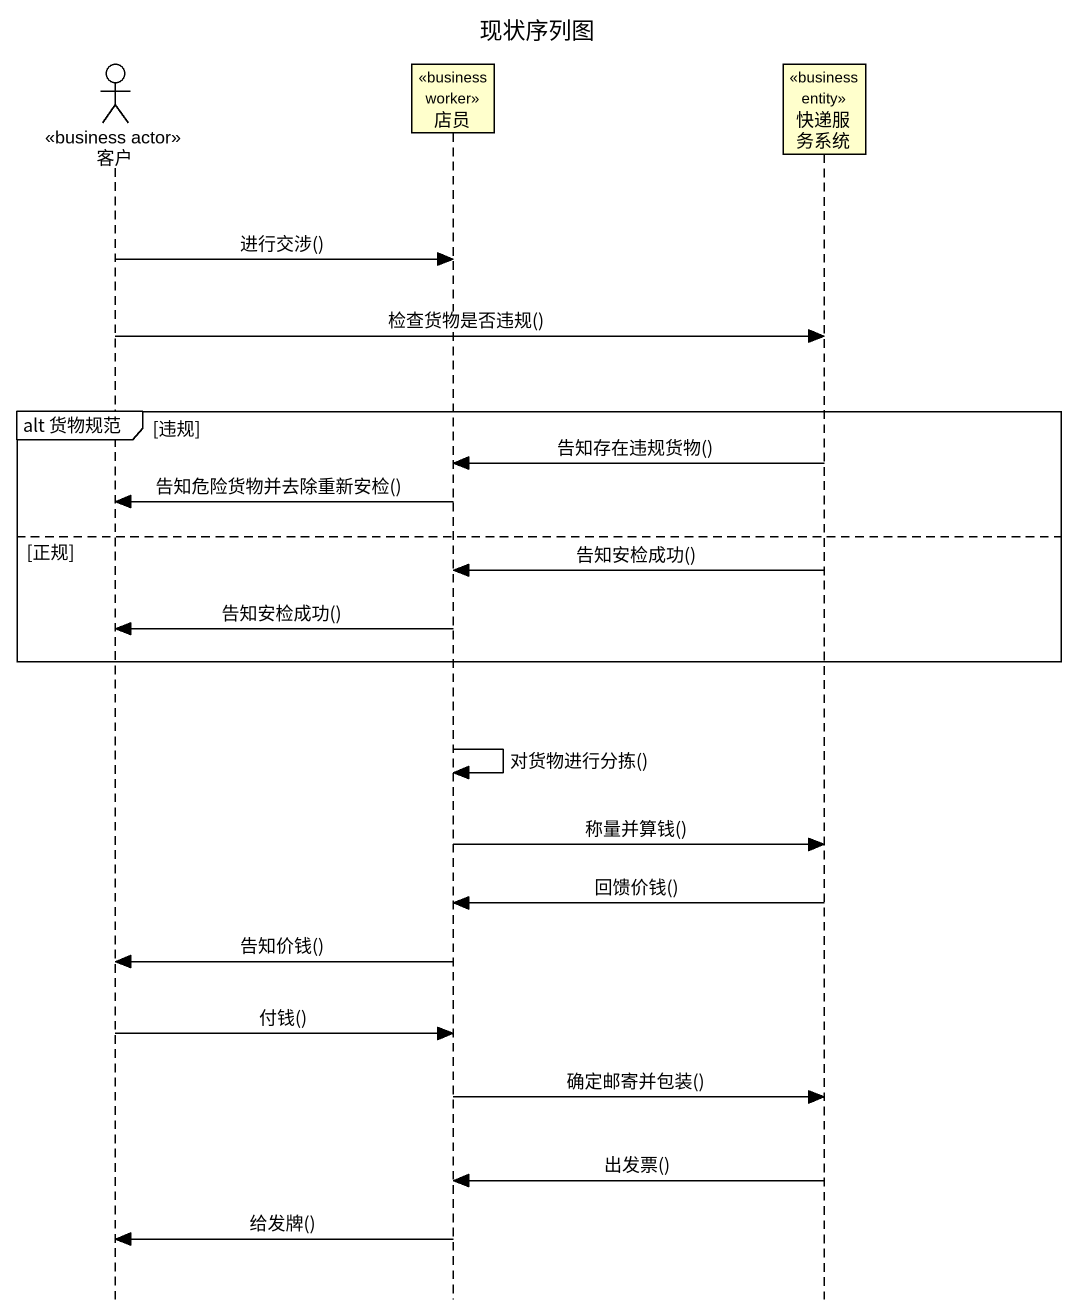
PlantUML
@startuml
title 现状序列图
hide footbox
actor 客户 <<business actor>>
participant 店员 <<business worker>>
participant 快递服务系统 <<business entity>>

客户 -> 店员 : 进行交涉()
客户 -> 快递服务系统 : 检查货物是否违规()
group alt 货物规范 [违规]
  快递服务系统 -> 店员 : 告知存在违规货物()
  店员 -> 客户 : 告知危险货物并去除重新安检()
else 正规
  快递服务系统 -> 店员 : 告知安检成功()
  店员 -> 客户 : 告知安检成功()
end
店员 -> 店员 : 对货物进行分拣()
店员 -> 快递服务系统 : 称量并算钱()
快递服务系统 -> 店员 : 回馈价钱()
店员 -> 客户 : 告知价钱()
客户 -> 店员 : 付钱()
店员 -> 快递服务系统 : 确定邮寄并包装()
快递服务系统 -> 店员 : 出发票()
店员 -> 客户 : 给发牌()
@enduml
